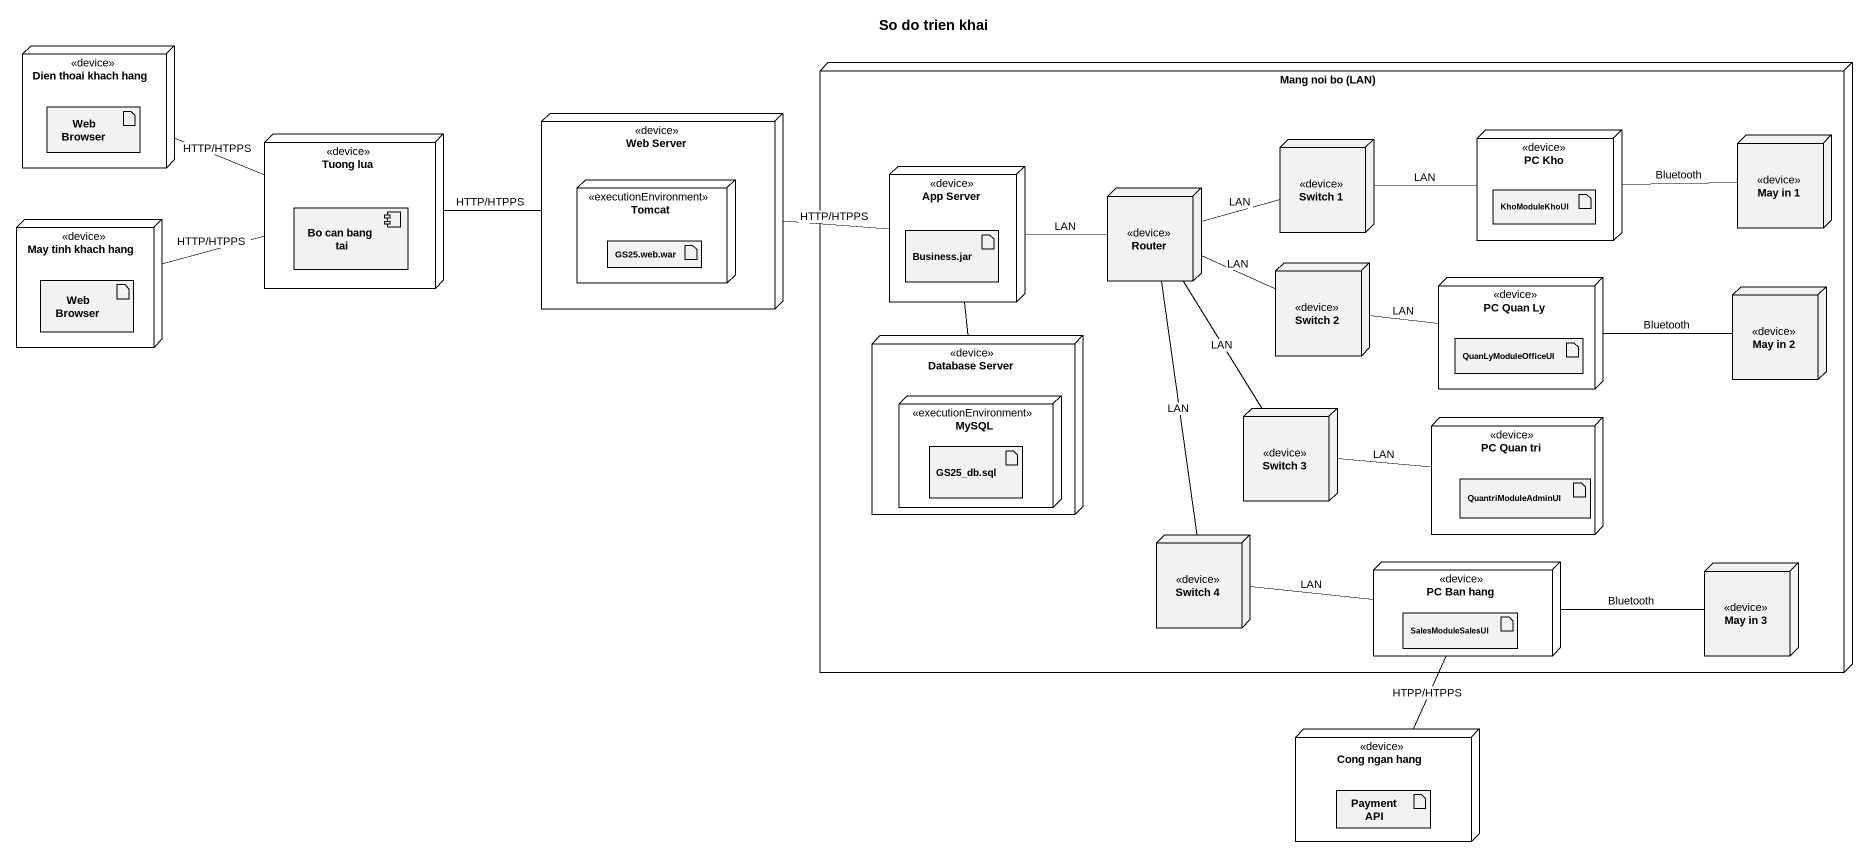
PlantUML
@startuml
title So do trien khai
node "Dien thoai khach hang" as Dien_thoai_khach_hang <<device>> {
  artifact "Web Browser" as Web_Browser
}
node "Mang noi bo (LAN)" as Mang_noi_bo_LAN {
  node "PC Kho" as PC_Kho <<device>> {
    artifact KhoModuleKhoUI
  }
  node "May in 1" as May_in_1 <<device>>
  node "App Server" as App_Server <<device>> {
    artifact "Business.jar" as Business_jar
  }
  node "Switch 1" as Switch_1 <<device>>
  node Router <<device>>
  node "Switch 2" as Switch_2 <<device>>
  node "PC Quan Ly" as PC_Quan_Ly <<device>> {
    artifact QuanLyModuleOfficeUI
  }
  node "May in 2" as May_in_2 <<device>>
  node "Database Server" as Database_Server <<device>> {
    node MySQL <<executionEnvironment>> {
      artifact "GS25_db.sql" as GS25_db_sql
    }
  }
  node "Switch 3" as Switch_3 <<device>>
  node "PC Quan tri" as PC_Quan_tri <<device>> {
    artifact QuantriModuleAdminUI
  }
  node "Switch 4" as Switch_4 <<device>>
  node "PC Ban hang" as PC_Ban_hang <<device>> {
    artifact SalesModuleSalesUI
  }
  node "May in 3" as May_in_3 <<device>>
}
node "Tuong lua" as Tuong_lua <<device>> {
  component "Bo can bang tai" as Bo_can_bang_tai
}
node "Web Server" as Web_Server <<device>> {
  node Tomcat <<executionEnvironment>> {
    artifact "GS25.web.war" as GS25_web_war
  }
}
node "May tinh khach hang" as May_tinh_khach_hang <<device>> {
  artifact "Web Browser" as Web_Browser_2
}
node "Cong ngan hang" as Cong_ngan_hang <<device>> {
  artifact "Payment API" as Payment_API
}
Dien_thoai_khach_hang -right- Tuong_lua : HTTP/HTPPS
Tuong_lua -right- Web_Server : HTTP/HTPPS
Web_Server -right- App_Server : HTTP/HTPPS
PC_Kho -right- May_in_1 : Bluetooth
App_Server -right- Router : LAN
App_Server -- Database_Server
Switch_1 -right- PC_Kho : LAN
May_tinh_khach_hang -right- Tuong_lua : HTTP/HTPPS
Router -right- Switch_1 : LAN
Router -right- Switch_2 : LAN
Router -- Switch_3 : LAN
Router -- Switch_4 : LAN
Switch_2 -right- PC_Quan_Ly : LAN
PC_Quan_Ly -right- May_in_2 : Bluetooth
Switch_3 -right- PC_Quan_tri : LAN
Switch_4 -right- PC_Ban_hang : LAN
PC_Ban_hang -right- May_in_3 : Bluetooth
PC_Ban_hang -- Cong_ngan_hang : HTPP/HTPPS
@enduml
